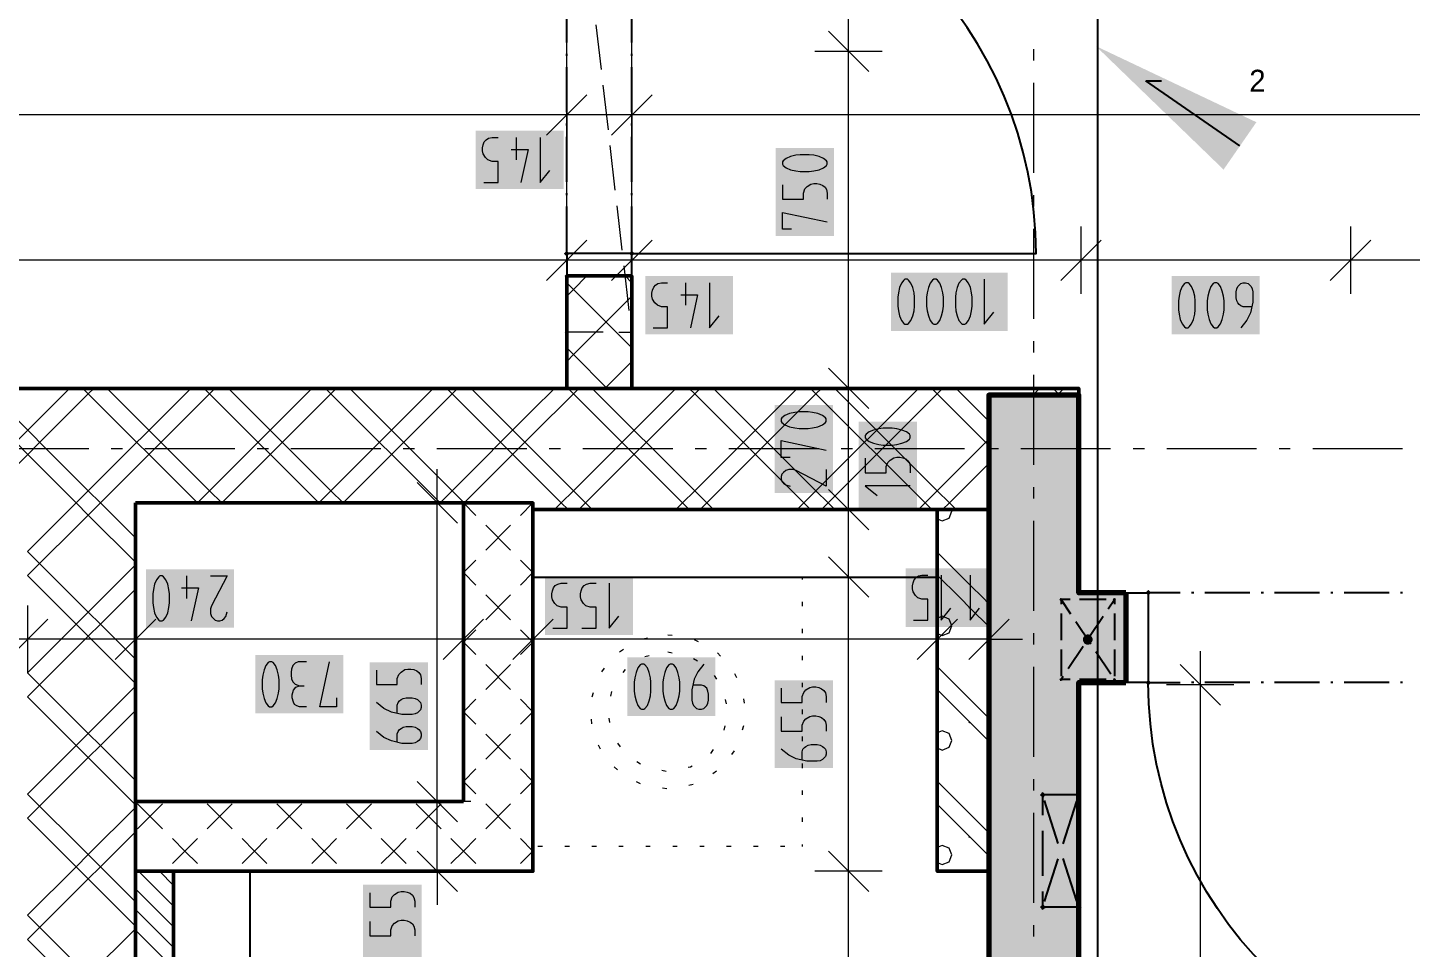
# Model space of a CAD drawing. Header units: millimetres. Extents: x 0 to 594, y 0 to 420.
# Drawn here: x 452.71 to 484.29, y 225.69 to 246.69 of the extents above; entities that cross this region are included whole.
import ezdxf
from ezdxf import colors
from ezdxf.entities.mleader import LeaderData, LeaderLine
from ezdxf.math import Vec2, Vec3

# ---------------------------------------------------------------- set-up
doc = ezdxf.new("R2010")
doc.units = ezdxf.units.MM
doc.header["$LTSCALE"] = 8
for name, color, linetype in [('PDF_Dokresleni pod rovinou rezu', 7, 'Continuous'), ('PDF_Dvere', 7, 'Continuous'), ('PDF_Instalacni prizdivka do 1m', 7, 'Continuous'), ('PDF_Instalacni prizdivky', 7, 'Continuous'), ('PDF_Koty delkove', 7, 'Continuous'), ('PDF_Osy hlavni', 7, 'Continuous'), ('PDF_Popis Prostupy', 7, 'Continuous'), ('PDF_Preklady', 7, 'Continuous'), ('PDF_Pricky CP', 7, 'Continuous'), ('PDF_Pricky sadrokarton', 7, 'Continuous'), ('PDF_Pricky zdene', 7, 'Continuous'), ('PDF_Prostupy', 7, 'Continuous'), ('PDF_Sanita', 7, 'Continuous'), ('PDF_Steny akusticke', 7, 'Continuous'), ('PDF_Steny obvodove nosne', 7, 'Continuous'), ('RED_2.5mm^2', 1, 'Continuous')]:
    doc.layers.add(name, color=color, linetype=linetype)

msp = doc.modelspace()

# ---------------------------------------------------------------- hatches: boundary and pattern name
at = {"layer": 'PDF_Steny obvodove nosne', "true_color": 0xc0c0c0, "transparency": 33554559}
h = msp.add_hatch(color=9, dxfattribs=at)
h.paths.add_polyline_path([(474.649, 238.31), (474.649, 217.964), (476.699, 217.964), (476.699, 231.75), (476.698, 231.75), (476.698, 233.8), (476.699, 233.8), (476.699, 238.31)], flags=0)
h.paths.add_polyline_path([(474.649, 209.764), (474.649, 193.98), (476.699, 193.98), (476.699, 209.764)], flags=0)

# ---------------------------------------------------------------- linework, layer by layer
at = {"layer": 'PDF_Dokresleni pod rovinou rezu', "lineweight": 25}
for points in [[(475.879, 228.724), (475.879, 229.188)], [(476.699, 229.188), (475.89, 229.188)], [(476.233, 228.082), (475.92, 229.058)], [(476.342, 228.072), (476.654, 229.048)], [(475.879, 227.341), (475.879, 228.366)], [(475.92, 226.754), (476.232, 227.73)], [(476.655, 226.764), (476.342, 227.74)], [(475.879, 226.626), (475.879, 226.982)], [(476.699, 226.626), (475.89, 226.626)]]:
    msp.add_lwpolyline(points, dxfattribs=at)
at = {"layer": 'PDF_Dokresleni pod rovinou rezu', "lineweight": 25, "transparency": 33554559}
for points in [[(475.879, 229.124), (475.815, 229.188), (475.943, 229.188), (475.879, 229.252)], [(475.943, 229.188), (475.879, 229.124), (475.879, 229.252), (475.815, 229.188)], [(475.899, 229.127), (475.818, 229.168), (475.94, 229.208), (475.859, 229.249)], [(476.763, 229.188), (476.699, 229.124), (476.699, 229.252), (476.635, 229.188)], [(476.679, 229.127), (476.638, 229.208), (476.76, 229.168), (476.719, 229.249)], [(475.943, 226.626), (475.879, 226.561), (475.879, 226.69), (475.815, 226.626)], [(475.879, 226.561), (475.815, 226.626), (475.943, 226.626), (475.879, 226.69)], [(475.859, 226.564), (475.818, 226.645), (475.94, 226.606), (475.899, 226.687)], [(476.763, 226.626), (476.699, 226.561), (476.699, 226.69), (476.635, 226.626)], [(476.719, 226.564), (476.638, 226.606), (476.76, 226.645), (476.679, 226.687)]]:
    msp.add_solid(points, dxfattribs=at)
at = {"layer": 'PDF_Dvere', "lineweight": 25}
for points in [[(466.5, 241.539), (475.725, 241.539, 0.414213), (466.5, 250.764)], [(487.512, 231.75), (487.512, 222.526, -0.414213), (478.287, 231.75), (479.016, 231.75)]]:
    msp.add_lwpolyline(points, format="xyb", dxfattribs=at)
for points in [[(465.014, 246.354), (465.014, 247.379)], [(466.5, 246.354), (466.5, 247.379)], [(465.014, 246.047), (465.014, 246.098)], [(466.5, 246.047), (466.5, 246.098)], [(465.014, 244.765), (465.014, 245.79)], [(466.5, 244.765), (466.5, 245.79)], [(465.014, 244.458), (465.014, 244.509)], [(466.5, 244.458), (466.5, 244.509)], [(465.014, 243.177), (465.014, 244.202)], [(466.5, 243.177), (466.5, 244.202)], [(465.014, 242.869), (465.014, 242.92)], [(466.5, 242.869), (466.5, 242.92)], [(465.014, 241.588), (465.014, 242.613)], [(466.5, 241.588), (466.5, 242.613)], [(479.016, 233.8), (478.287, 233.8)], [(479.324, 233.8), (479.272, 233.8)], [(480.605, 233.8), (479.58, 233.8)], [(480.912, 233.8), (480.861, 233.8)], [(482.194, 233.8), (481.169, 233.8)], [(482.501, 233.8), (482.45, 233.8)], [(483.782, 233.8), (482.757, 233.8)], [(484.09, 233.8), (484.039, 233.8)], [(479.324, 231.75), (479.272, 231.75)], [(480.605, 231.75), (479.58, 231.75)], [(480.912, 231.75), (480.861, 231.75)], [(482.194, 231.75), (481.169, 231.75)], [(482.501, 231.75), (482.45, 231.75)], [(483.782, 231.75), (482.757, 231.75)], [(484.09, 231.75), (484.039, 231.75)]]:
    msp.add_lwpolyline(points, dxfattribs=at)
for points in [[(465.014, 241.539), (465.014, 241.027), (466.5, 241.027), (466.5, 241.539)], [(477.774, 233.8), (478.287, 233.8), (478.287, 231.75), (477.774, 231.75)]]:
    msp.add_lwpolyline(points, close=True, dxfattribs=at)
at = {"layer": 'PDF_Dvere', "lineweight": 25, "transparency": 33554559}
for points in [[(465.014, 241.475), (464.95, 241.539), (465.078, 241.539), (465.014, 241.603)], [(466.5, 241.475), (466.436, 241.539), (466.564, 241.539), (466.5, 241.603)], [(478.351, 233.8), (478.287, 233.736), (478.287, 233.865), (478.223, 233.8)], [(478.351, 231.75), (478.287, 231.686), (478.287, 231.815), (478.223, 231.75)]]:
    msp.add_solid(points, dxfattribs=at)
at = {"layer": 'PDF_Instalacni prizdivka do 1m', "lineweight": 25}
for points in [[(473.47, 235.697), (464.245, 235.697), (464.245, 234.159), (473.47, 234.159)], [(456.045, 227.445), (456.045, 208.739), (457.788, 208.739), (457.788, 227.445)]]:
    msp.add_lwpolyline(points, close=True, dxfattribs=at)
at = {"layer": 'PDF_Instalacni prizdivky', "lineweight": 9}
for points in [[(473.47, 235.486), (473.586, 235.439), (473.741, 235.503), (473.805, 235.658), (473.789, 235.697)], [(474.649, 235.64), (474.593, 235.697)], [(474.649, 233.549), (474.5, 233.698), (474.239, 233.959), (473.47, 234.728)], [(474.649, 233.027), (474.239, 233.437), (473.978, 233.698), (473.47, 234.205)], [(473.47, 232.873), (473.586, 232.825), (473.741, 232.889), (473.805, 233.045), (473.741, 233.2), (473.586, 233.264), (473.47, 233.216)], [(474.649, 230.936), (474.5, 231.084), (474.239, 231.346), (473.47, 232.114)], [(474.239, 230.823), (473.978, 231.084), (473.47, 231.592)], [(474.649, 230.413), (474.239, 230.823)], [(473.47, 230.259), (473.586, 230.211), (473.741, 230.276), (473.805, 230.431), (473.741, 230.586), (473.586, 230.65), (473.47, 230.603)], [(474.649, 228.322), (474.5, 228.47), (474.239, 228.732), (473.47, 229.501)], [(474.649, 227.799), (474.239, 228.209), (473.978, 228.47), (473.47, 228.978)], [(473.47, 227.645), (473.586, 227.598), (473.741, 227.662), (473.805, 227.817), (473.741, 227.972), (473.586, 228.037), (473.47, 227.989)]]:
    msp.add_lwpolyline(points, dxfattribs=at)
at = {"layer": 'PDF_Instalacni prizdivky', "lineweight": 50}
msp.add_lwpolyline([(474.649, 227.445), (474.649, 235.697), (473.47, 235.697), (473.47, 227.445), (474.598, 227.445)], close=True, dxfattribs=at)
at = {"layer": 'PDF_Instalacni prizdivky', "lineweight": 9, "transparency": 33554559}
for points in [[(474.2, 233.432), (474.177, 233.455), (474.223, 233.455), (474.2, 233.478)], [(474.2, 230.818), (474.177, 230.841), (474.223, 230.841), (474.2, 230.864)], [(474.2, 228.204), (474.177, 228.227), (474.223, 228.227), (474.2, 228.25)]]:
    msp.add_solid(points, dxfattribs=at)
at = {"layer": 'PDF_Koty delkove', "lineweight": 18}
for points in [[(471.448, 246.152), (471.448, 253.839)], [(471.91, 245.69), (470.987, 246.613)], [(472.217, 246.152), (471.448, 246.152), (470.68, 246.152)], [(471.448, 148.214), (471.448, 152.109), (471.448, 152.736), (471.448, 166.844), (471.448, 185.52), (471.448, 191.78), (471.448, 193.928), (471.448, 200.078), (471.448, 201.564), (471.448, 202.447), (471.448, 208.739), (471.448, 211.483), (471.448, 216.306), (471.448, 221.741), (471.448, 226.227), (471.448, 227.445), (471.448, 234.159), (471.448, 235.697), (471.448, 238.464), (471.448, 246.152)], [(465.014, 245.47), (465.014, 244.701), (465.014, 243.932)], [(466.5, 245.47), (466.5, 244.701), (466.5, 243.932)], [(465.475, 245.162), (464.553, 244.24)], [(466.962, 245.162), (466.039, 244.24)], [(506.065, 244.701), (486.36, 244.701), (466.5, 244.701), (465.014, 244.701), (153.11, 244.701)], [(463.121, 243.163), (463.45, 243.163), (463.45, 243.641), (463.313, 243.641), (463.218, 243.676), (463.163, 243.727), (463.108, 243.812), (463.094, 243.88), (463.094, 243.949), (463.108, 244.017), (463.135, 244.085), (463.177, 244.136), (463.231, 244.171), (463.313, 244.188), (463.45, 244.188)], [(463.861, 244.188), (463.861, 243.676)], [(464.408, 244.188), (464.408, 243.163), (464.627, 243.436)], [(463.751, 243.915), (464.135, 243.915), (463.97, 243.163)], [(469.937, 243.109), (469.937, 242.781), (470.415, 242.781), (470.415, 242.918), (470.45, 243.013), (470.501, 243.068), (470.586, 243.122), (470.654, 243.136), (470.723, 243.136), (470.791, 243.122), (470.859, 243.095), (470.91, 243.054), (470.945, 243), (470.962, 242.918), (470.962, 242.781)], [(469.937, 242.096), (469.937, 242.479), (470.962, 242.261)], [(465.014, 242.154), (465.014, 241.385), (465.014, 240.617)], [(466.5, 242.154), (466.5, 241.385), (466.5, 240.617)], [(470.141, 242.096), (469.937, 242.096)], [(476.75, 242.154), (476.75, 241.385), (476.75, 240.617)], [(482.899, 242.154), (482.899, 241.385), (482.899, 240.617)], [(465.475, 241.847), (464.553, 240.924)], [(466.962, 241.847), (466.039, 240.924)], [(477.212, 241.847), (476.289, 240.924)], [(483.361, 241.847), (482.438, 240.924)], [(540.607, 241.385), (529.025, 241.385), (506.065, 241.385), (497.455, 241.385), (487.816, 241.385), (487.799, 241.385), (482.899, 241.385), (476.75, 241.385), (466.5, 241.385), (465.014, 241.385), (430.523, 241.385), (424.476, 241.385), (412.176, 241.385), (400.747, 241.385)], [(472.57, 240.542), (472.57, 240.337), (472.584, 240.235), (472.611, 240.115), (472.652, 240.013), (472.706, 239.944), (472.734, 239.928), (472.788, 239.928), (472.816, 239.944), (472.871, 240.013), (472.912, 240.115), (472.94, 240.235), (472.954, 240.337), (472.954, 240.542), (472.94, 240.644), (472.912, 240.764), (472.871, 240.866), (472.816, 240.935), (472.788, 240.953), (472.734, 240.953)], [(472.734, 240.953), (472.706, 240.935), (472.652, 240.866), (472.611, 240.764), (472.584, 240.644), (472.57, 240.542)], [(474.13, 240.935), (474.103, 240.953), (474.048, 240.953), (474.02, 240.935), (473.966, 240.866), (473.925, 240.764), (473.898, 240.644), (473.884, 240.542)], [(473.884, 240.542), (473.884, 240.337), (473.898, 240.235), (473.925, 240.115), (473.966, 240.013), (474.02, 239.944), (474.048, 239.928), (474.103, 239.928), (474.13, 239.944), (474.185, 240.013), (474.226, 240.115), (474.254, 240.235), (474.268, 240.337), (474.268, 240.542), (474.254, 240.644), (474.226, 240.764), (474.185, 240.866), (474.13, 240.935)], [(474.541, 240.953), (474.541, 239.928), (474.76, 240.2)], [(466.988, 239.848), (467.317, 239.848), (467.317, 240.326), (467.18, 240.326), (467.085, 240.36), (467.029, 240.412), (466.975, 240.497), (466.961, 240.564), (466.961, 240.633), (466.975, 240.702), (467.002, 240.769), (467.043, 240.821), (467.098, 240.856), (467.18, 240.873), (467.317, 240.873)], [(467.618, 240.599), (468.002, 240.599), (467.837, 239.848)], [(467.728, 240.873), (467.728, 240.36)], [(468.275, 240.873), (468.275, 239.848), (468.494, 240.121)], [(479.879, 240.856), (479.851, 240.873), (479.797, 240.873), (479.769, 240.856), (479.715, 240.787), (479.674, 240.684), (479.647, 240.564), (479.633, 240.462)], [(479.633, 240.462), (479.633, 240.257), (479.647, 240.155), (479.674, 240.036), (479.715, 239.933), (479.769, 239.864), (479.797, 239.848), (479.851, 239.848), (479.879, 239.864), (479.934, 239.933), (479.975, 240.036), (480.003, 240.155), (480.016, 240.257), (480.016, 240.462), (480.003, 240.564), (479.975, 240.684), (479.934, 240.787), (479.879, 240.856)], [(480.646, 240.326), (480.454, 240.326), (480.399, 240.343), (480.358, 240.377), (480.331, 240.412), (480.304, 240.462), (480.29, 240.531), (480.29, 240.667), (480.304, 240.736), (480.331, 240.787), (480.358, 240.821), (480.399, 240.856), (480.454, 240.873), (480.508, 240.873), (480.563, 240.856), (480.605, 240.821), (480.632, 240.787), (480.66, 240.736), (480.674, 240.667), (480.674, 240.428), (480.618, 240.189), (480.536, 240.018), (480.399, 239.848)], [(471.91, 238.003), (470.987, 238.925)], [(472.217, 238.464), (471.448, 238.464), (470.68, 238.464)], [(472.443, 237.552), (472.238, 237.552), (472.137, 237.538), (472.017, 237.511), (471.914, 237.47), (471.846, 237.416), (471.829, 237.388), (471.829, 237.334), (471.846, 237.306), (471.914, 237.251), (472.017, 237.21), (472.137, 237.182), (472.238, 237.168), (472.443, 237.168), (472.546, 237.182), (472.666, 237.21)], [(472.666, 237.21), (472.768, 237.251), (472.837, 237.306), (472.854, 237.334), (472.854, 237.388), (472.837, 237.416), (472.768, 237.47), (472.666, 237.511), (472.546, 237.538), (472.443, 237.552)], [(470.115, 236.889), (469.911, 236.889), (469.911, 237.272), (470.936, 237.054)], [(471.829, 236.868), (471.829, 236.539), (472.307, 236.539), (472.307, 236.677), (472.342, 236.772), (472.393, 236.827), (472.478, 236.881), (472.546, 236.895), (472.614, 236.895), (472.683, 236.881), (472.751, 236.854), (472.802, 236.813), (472.837, 236.759), (472.854, 236.677), (472.854, 236.539)], [(462.06, 235.85), (462.06, 236.619)], [(470.936, 236.615), (470.936, 236.232), (470.252, 236.588), (470.184, 236.615), (470.081, 236.615), (470.013, 236.588), (469.962, 236.547), (469.927, 236.506), (469.911, 236.451), (469.911, 236.397), (469.927, 236.342), (469.962, 236.301), (470.013, 236.26), (470.115, 236.232)], [(462.522, 235.389), (461.599, 236.312)], [(472.854, 236.238), (471.829, 236.238), (472.102, 236.019)], [(471.91, 235.235), (470.987, 236.158)], [(462.829, 235.85), (462.06, 235.85), (461.292, 235.85)], [(462.06, 229.034), (462.06, 235.85)], [(472.217, 235.697), (471.448, 235.697), (470.68, 235.697)], [(471.91, 233.698), (470.987, 234.62)], [(456.335, 234.183), (456.335, 233.67)], [(456.883, 234.183), (457.267, 234.183), (456.91, 233.499), (456.883, 233.43), (456.883, 233.328), (456.91, 233.26), (456.951, 233.209), (456.992, 233.174), (457.047, 233.158), (457.101, 233.158), (457.156, 233.174)], [(464.7, 232.992), (465.029, 232.992), (465.029, 233.469), (464.892, 233.469), (464.796, 233.504), (464.741, 233.556), (464.687, 233.641), (464.673, 233.708), (464.673, 233.777), (464.687, 233.846), (464.714, 233.913), (464.755, 233.965), (464.81, 233.999), (464.892, 234.017), (465.029, 234.017)], [(465.357, 232.992), (465.686, 232.992), (465.686, 233.469), (465.549, 233.469), (465.453, 233.504), (465.398, 233.556), (465.344, 233.641), (465.33, 233.708), (465.33, 233.777), (465.344, 233.846), (465.371, 233.913), (465.412, 233.965), (465.467, 233.999), (465.549, 234.017), (465.686, 234.017)], [(465.987, 234.017), (465.987, 232.992), (466.206, 233.264)], [(472.217, 234.159), (471.448, 234.159), (470.68, 234.159)], [(472.931, 233.175), (473.259, 233.175), (473.259, 233.653), (473.122, 233.653), (473.027, 233.688), (472.972, 233.739), (472.918, 233.824), (472.904, 233.892), (472.904, 233.96), (472.918, 234.029), (472.945, 234.097), (472.986, 234.148), (473.04, 234.183), (473.122, 234.2), (473.259, 234.2)], [(473.561, 234.2), (473.561, 233.175), (473.779, 233.448)], [(474.218, 234.2), (474.218, 233.175), (474.436, 233.448)], [(456.226, 233.909), (456.609, 233.909), (456.444, 233.158)], [(452.714, 233.507), (452.714, 232.739), (452.714, 231.97)], [(455.174, 233.507), (455.174, 232.739), (455.174, 231.97)], [(457.156, 233.174), (457.198, 233.209), (457.239, 233.26), (457.267, 233.362)], [(462.657, 233.507), (462.657, 232.739), (462.657, 231.97)], [(464.245, 233.507), (464.245, 232.739), (464.245, 231.97)], [(473.47, 233.507), (473.47, 232.739), (473.47, 231.97)], [(474.649, 233.507), (474.649, 232.739), (474.649, 231.97)], [(453.175, 233.2), (452.253, 232.278)], [(455.635, 233.2), (454.713, 232.278)], [(463.118, 233.2), (462.195, 232.278)], [(464.707, 233.2), (463.784, 232.278)], [(473.932, 233.2), (473.009, 232.278)], [(475.11, 233.2), (474.188, 232.278)], [(474.649, 232.739), (473.47, 232.739), (470.383, 232.739), (464.245, 232.739), (463.744, 232.739), (462.657, 232.739), (455.174, 232.739), (452.714, 232.739), (452.279, 232.739), (444.053, 232.739), (442.464, 232.739)], [(474.649, 232.739), (475.418, 232.739)], [(479.474, 231.699), (479.474, 232.468)], [(459.079, 232.226), (458.888, 232.226), (458.82, 232.191), (458.765, 232.14), (458.737, 232.055), (458.724, 231.986), (458.724, 231.918), (458.737, 231.833), (458.765, 231.765), (458.82, 231.714), (458.915, 231.679)], [(459.764, 231.405), (459.764, 231.201), (459.381, 231.201), (459.599, 232.226)], [(466.924, 231.452), (466.938, 231.554), (466.938, 231.759), (466.924, 231.861), (466.896, 231.981), (466.855, 232.084), (466.801, 232.152), (466.773, 232.17), (466.719, 232.17), (466.691, 232.152), (466.637, 232.084), (466.596, 231.981), (466.569, 231.861), (466.555, 231.759)], [(468.142, 232.17), (468.005, 231.999), (467.923, 231.828), (467.869, 231.589), (467.869, 231.349), (467.883, 231.281), (467.91, 231.23)], [(479.935, 231.238), (479.012, 232.16)], [(460.671, 232.033), (460.671, 231.705), (461.149, 231.705), (461.149, 231.842), (461.184, 231.937), (461.235, 231.992), (461.32, 232.046), (461.388, 232.06), (461.457, 232.06), (461.525, 232.046), (461.593, 232.019), (461.644, 231.978), (461.679, 231.924), (461.696, 231.842), (461.696, 231.705)], [(466.555, 231.759), (466.555, 231.554), (466.569, 231.452), (466.596, 231.333), (466.637, 231.23), (466.691, 231.161), (466.719, 231.145), (466.773, 231.145), (466.801, 231.161), (466.855, 231.23), (466.896, 231.333), (466.924, 231.452)], [(458.778, 231.304), (458.751, 231.405), (458.751, 231.474), (458.778, 231.576), (458.833, 231.645), (458.915, 231.679), (459.024, 231.679)], [(467.91, 231.23), (467.937, 231.196), (467.978, 231.161), (468.033, 231.145), (468.087, 231.145), (468.142, 231.161), (468.183, 231.196), (468.21, 231.23), (468.238, 231.281), (468.252, 231.349), (468.252, 231.486), (468.238, 231.554), (468.21, 231.623), (468.142, 231.674), (468.087, 231.691), (467.896, 231.691)], [(469.911, 231.624), (469.911, 231.296), (470.389, 231.296), (470.389, 231.433), (470.423, 231.528), (470.475, 231.583), (470.56, 231.637), (470.627, 231.651), (470.696, 231.651), (470.765, 231.637), (470.832, 231.61), (470.884, 231.569), (470.918, 231.515), (470.936, 231.433), (470.936, 231.296)], [(480.242, 231.699), (479.474, 231.699), (478.705, 231.699)], [(479.474, 209.252), (479.474, 213.864), (479.474, 231.699)], [(459.079, 231.201), (458.915, 231.201), (458.86, 231.218), (458.806, 231.253), (458.778, 231.304)], [(461.149, 231.048), (461.149, 231.239), (461.167, 231.294), (461.2, 231.335), (461.235, 231.362), (461.285, 231.389), (461.354, 231.403), (461.49, 231.403), (461.559, 231.389), (461.61, 231.362), (461.644, 231.335), (461.679, 231.294), (461.696, 231.239), (461.696, 231.185), (461.679, 231.13), (461.644, 231.089), (461.61, 231.062), (461.559, 231.034), (461.49, 231.02), (461.252, 231.02), (461.013, 231.075), (460.842, 231.157), (460.671, 231.294)], [(469.911, 230.967), (469.911, 230.639), (470.389, 230.639), (470.389, 230.776), (470.423, 230.871), (470.475, 230.926), (470.56, 230.98), (470.627, 230.994), (470.696, 230.994), (470.765, 230.98)], [(470.765, 230.98), (470.832, 230.953), (470.884, 230.912), (470.918, 230.858), (470.936, 230.776), (470.936, 230.639)], [(461.61, 230.705), (461.644, 230.678), (461.679, 230.637), (461.696, 230.582), (461.696, 230.528), (461.679, 230.473), (461.644, 230.432), (461.61, 230.405), (461.559, 230.377), (461.49, 230.363), (461.252, 230.363), (461.013, 230.418), (460.842, 230.5), (460.671, 230.637)], [(461.149, 230.391), (461.149, 230.582), (461.167, 230.637), (461.2, 230.678), (461.235, 230.705), (461.285, 230.732), (461.354, 230.746), (461.49, 230.746), (461.559, 230.732), (461.61, 230.705)], [(470.389, 229.982), (470.389, 230.173), (470.406, 230.228), (470.44, 230.269), (470.475, 230.296), (470.525, 230.323), (470.594, 230.337), (470.73, 230.337), (470.799, 230.323), (470.85, 230.296), (470.884, 230.269), (470.918, 230.228), (470.936, 230.173), (470.936, 230.119), (470.918, 230.064), (470.884, 230.023), (470.85, 229.995), (470.799, 229.968), (470.73, 229.954), (470.491, 229.954), (470.252, 230.009), (470.081, 230.091), (469.911, 230.228)], [(462.522, 228.573), (461.599, 229.495)], [(462.829, 229.034), (462.06, 229.034), (461.292, 229.034)], [(462.06, 227.445), (462.06, 229.034)], [(462.522, 226.984), (461.599, 227.907)], [(471.91, 226.984), (470.987, 227.907)], [(462.829, 227.445), (462.06, 227.445), (461.292, 227.445)], [(462.06, 227.445), (462.06, 226.677)], [(472.217, 227.445), (471.448, 227.445), (470.68, 227.445)], [(460.523, 226.957), (460.523, 226.629), (461.001, 226.629), (461.001, 226.766), (461.035, 226.861), (461.087, 226.916), (461.172, 226.97), (461.239, 226.984), (461.308, 226.984), (461.377, 226.97), (461.444, 226.943), (461.496, 226.902), (461.53, 226.848), (461.548, 226.766), (461.548, 226.629)], [(460.523, 226.3), (460.523, 225.972), (461.001, 225.972), (461.001, 226.109), (461.035, 226.204), (461.087, 226.259), (461.172, 226.313), (461.239, 226.327), (461.308, 226.327), (461.377, 226.313), (461.444, 226.286), (461.496, 226.245), (461.53, 226.191), (461.548, 226.109), (461.548, 225.972)]]:
    msp.add_lwpolyline(points, dxfattribs=at)
for points in [[(470.551, 243.793), (470.346, 243.793), (470.245, 243.78), (470.125, 243.752), (470.022, 243.711), (469.954, 243.657), (469.937, 243.629), (469.937, 243.575), (469.954, 243.547), (470.022, 243.493), (470.125, 243.452), (470.245, 243.424), (470.346, 243.41), (470.551, 243.41), (470.654, 243.424), (470.774, 243.452), (470.876, 243.493), (470.945, 243.547), (470.962, 243.575), (470.962, 243.629), (470.945, 243.657), (470.876, 243.711), (470.774, 243.752), (470.654, 243.78)], [(473.227, 240.542), (473.227, 240.337), (473.241, 240.235), (473.268, 240.115), (473.309, 240.013), (473.363, 239.944), (473.391, 239.928), (473.445, 239.928), (473.473, 239.944), (473.528, 240.013), (473.569, 240.115), (473.597, 240.235), (473.611, 240.337), (473.611, 240.542), (473.597, 240.644), (473.569, 240.764), (473.528, 240.866), (473.473, 240.935), (473.445, 240.953), (473.391, 240.953), (473.363, 240.935), (473.309, 240.866), (473.268, 240.764), (473.241, 240.644)], [(478.976, 240.462), (478.976, 240.257), (478.99, 240.155), (479.017, 240.036), (479.058, 239.933), (479.112, 239.864), (479.14, 239.848), (479.194, 239.848), (479.222, 239.864), (479.276, 239.933), (479.318, 240.036), (479.345, 240.155), (479.359, 240.257), (479.359, 240.462), (479.345, 240.564), (479.318, 240.684), (479.276, 240.787), (479.222, 240.856), (479.194, 240.873), (479.14, 240.873), (479.112, 240.856), (479.058, 240.787), (479.017, 240.684), (478.99, 240.564)], [(470.525, 237.929), (470.32, 237.929), (470.218, 237.915), (470.098, 237.888), (469.996, 237.847), (469.927, 237.793), (469.911, 237.765), (469.911, 237.711), (469.927, 237.683), (469.996, 237.629), (470.098, 237.588), (470.218, 237.56), (470.32, 237.546), (470.525, 237.546), (470.627, 237.56), (470.747, 237.588), (470.85, 237.629), (470.918, 237.683), (470.936, 237.711), (470.936, 237.765), (470.918, 237.793), (470.85, 237.847), (470.747, 237.888), (470.627, 237.915)], [(455.569, 233.772), (455.569, 233.567), (455.583, 233.465), (455.61, 233.345), (455.651, 233.243), (455.705, 233.174), (455.733, 233.158), (455.787, 233.158), (455.815, 233.174), (455.869, 233.243), (455.911, 233.345), (455.938, 233.465), (455.952, 233.567), (455.952, 233.772), (455.938, 233.874), (455.911, 233.994), (455.869, 234.097), (455.815, 234.165), (455.787, 234.183), (455.733, 234.183), (455.705, 234.165), (455.651, 234.097), (455.61, 233.994), (455.583, 233.874)], [(458.066, 231.815), (458.066, 231.61), (458.08, 231.509), (458.108, 231.389), (458.149, 231.286), (458.203, 231.218), (458.231, 231.201), (458.285, 231.201), (458.313, 231.218), (458.367, 231.286), (458.408, 231.389), (458.436, 231.509), (458.45, 231.61), (458.45, 231.815), (458.436, 231.918), (458.408, 232.038), (458.367, 232.14), (458.313, 232.209), (458.285, 232.226), (458.231, 232.226), (458.203, 232.209), (458.149, 232.14), (458.108, 232.038), (458.08, 231.918)], [(467.212, 231.759), (467.212, 231.554), (467.226, 231.452), (467.253, 231.333), (467.294, 231.23), (467.348, 231.161), (467.376, 231.145), (467.43, 231.145), (467.458, 231.161), (467.512, 231.23), (467.553, 231.333), (467.581, 231.452), (467.595, 231.554), (467.595, 231.759), (467.581, 231.861), (467.553, 231.981), (467.512, 232.084), (467.458, 232.152), (467.43, 232.17), (467.376, 232.17), (467.348, 232.152), (467.294, 232.084), (467.253, 231.981), (467.226, 231.861)]]:
    msp.add_lwpolyline(points, close=True, dxfattribs=at)
at = {"layer": 'PDF_Koty delkove', "color": 7, "lineweight": 18, "true_color": 0xffffff, "transparency": 33554559}
for points in [[(464.946, 244.342), (462.941, 244.342), (464.946, 243.01), (462.941, 243.01)], [(471.116, 241.942), (471.116, 243.947), (469.784, 241.942), (469.784, 243.947)], [(468.813, 241.027), (466.808, 241.027), (468.813, 239.694), (466.808, 239.694)], [(475.078, 241.106), (472.416, 241.106), (475.078, 239.774), (472.416, 239.774)], [(480.827, 241.027), (478.822, 241.027), (480.827, 239.694), (478.822, 239.694)], [(471.09, 236.078), (471.09, 238.083), (469.757, 236.078), (469.757, 238.083)], [(473.008, 235.701), (473.008, 237.706), (471.676, 235.701), (471.676, 237.706)], [(457.42, 234.336), (455.415, 234.336), (457.42, 233.004), (455.415, 233.004)], [(474.755, 234.354), (472.75, 234.354), (474.755, 233.021), (472.75, 233.021)], [(466.525, 234.171), (464.52, 234.171), (466.525, 232.838), (464.52, 232.838)], [(459.918, 232.38), (457.913, 232.38), (459.918, 231.048), (457.913, 231.048)], [(461.85, 230.209), (461.85, 232.214), (460.518, 230.209), (460.518, 232.214)], [(468.406, 232.324), (466.401, 232.324), (468.406, 230.991), (466.401, 230.991)], [(471.09, 229.8), (471.09, 231.805), (469.757, 229.8), (469.757, 231.805)], [(461.702, 225.133), (461.702, 227.138), (460.369, 225.133), (460.369, 227.138)]]:
    msp.add_solid(points, dxfattribs=at)
at = {"layer": 'PDF_Osy hlavni', "lineweight": 18}
for points in [[(475.674, 245.944), (475.674, 246.2)], [(475.674, 243.382), (475.674, 245.432)], [(475.674, 242.613), (475.674, 242.869)], [(475.674, 240.05), (475.674, 242.1)], [(475.674, 239.282), (475.674, 239.538)], [(475.674, 236.719), (475.674, 238.769)], [(454.109, 237.08), (452.059, 237.08)], [(454.878, 237.08), (454.621, 237.08)], [(457.44, 237.08), (455.39, 237.08)], [(458.209, 237.08), (457.953, 237.08)], [(460.771, 237.08), (458.721, 237.08)], [(461.54, 237.08), (461.284, 237.08)], [(464.103, 237.08), (462.053, 237.08)], [(464.871, 237.08), (464.615, 237.08)], [(467.434, 237.08), (465.384, 237.08)], [(468.203, 237.08), (467.946, 237.08)], [(470.765, 237.08), (468.715, 237.08)], [(471.534, 237.08), (471.277, 237.08)], [(474.096, 237.08), (472.046, 237.08)], [(474.865, 237.08), (474.609, 237.08)], [(477.427, 237.08), (475.377, 237.08)], [(478.196, 237.08), (477.94, 237.08)], [(480.759, 237.08), (478.709, 237.08)], [(481.527, 237.08), (481.271, 237.08)], [(484.09, 237.08), (482.04, 237.08)], [(475.674, 235.951), (475.674, 236.207)], [(475.674, 233.388), (475.674, 235.438)], [(475.674, 232.619), (475.674, 232.876)], [(475.674, 230.057), (475.674, 232.107)], [(475.674, 229.288), (475.674, 229.544)], [(475.674, 226.726), (475.674, 228.776)], [(475.674, 225.957), (475.674, 226.213)]]:
    msp.add_lwpolyline(points, dxfattribs=at)
at = {"layer": 'PDF_Popis Prostupy', "lineweight": 25}
msp.add_lwpolyline([(476.957, 232.657), (476.968, 232.666), (476.978, 232.677), (476.986, 232.69), (476.992, 232.704), (476.995, 232.718), (476.996, 232.733), (476.995, 232.748), (476.991, 232.762), (476.985, 232.776), (476.976, 232.789), (476.966, 232.799), (476.954, 232.809), (476.941, 232.816), (476.927, 232.821), (476.913, 232.823), (476.898, 232.823), (476.883, 232.821), (476.869, 232.816), (476.856, 232.809), (476.844, 232.8), (476.833, 232.789), (476.825, 232.777), (476.819, 232.763), (476.815, 232.749), (476.813, 232.734), (476.814, 232.719), (476.817, 232.705), (476.823, 232.691), (476.831, 232.678), (476.84, 232.667), (476.852, 232.657), (476.865, 232.65), (476.879, 232.644), (476.893, 232.641), (476.908, 232.641), (476.923, 232.642), (476.937, 232.647), (476.951, 232.653)], close=True, dxfattribs=at)
for points in [[(476.853, 232.807), (476.853, 232.807)], [(476.98, 232.784), (476.98, 232.784)], [(476.829, 232.68), (476.829, 232.68)], [(476.957, 232.657), (476.957, 232.657)]]:
    msp.add_lwpolyline(points, dxfattribs=at)
at = {"layer": 'PDF_Popis Prostupy', "lineweight": 25, "transparency": 33554559}
for points in [[(476.897, 232.823), (476.822, 232.771), (476.814, 232.725)], [(476.897, 232.823), (476.814, 232.725), (476.943, 232.814)], [(476.943, 232.814), (476.814, 232.725), (476.829, 232.68)], [(476.822, 232.771), (476.897, 232.823), (476.853, 232.807)], [(476.943, 232.814), (476.829, 232.68), (476.98, 232.784)], [(476.98, 232.784), (476.829, 232.68), (476.866, 232.65)], [(476.98, 232.784), (476.866, 232.65), (476.995, 232.739)], [(476.995, 232.739), (476.866, 232.65), (476.912, 232.641)], [(476.995, 232.739), (476.912, 232.641), (476.987, 232.693)], [(476.987, 232.693), (476.912, 232.641), (476.957, 232.657)]]:
    msp.add_solid(points, dxfattribs=at)
at = {"layer": 'PDF_Preklady', "lineweight": 18}
for points in [[(465.805, 245.736), (465.687, 246.754)], [(465.014, 245.329), (465.014, 246.354)], [(466.5, 245.329), (466.5, 246.354)], [(465.965, 244.362), (465.847, 245.38)], [(465.014, 243.945), (465.014, 244.97)], [(466.5, 243.945), (466.5, 244.97)], [(466.124, 242.987), (466.006, 244.005)], [(465.014, 242.562), (465.014, 243.587)], [(466.5, 242.562), (466.5, 243.587)], [(466.284, 241.613), (466.166, 242.631)], [(465.014, 241.178), (465.014, 242.203)], [(466.5, 241.178), (466.5, 242.203)], [(466.443, 240.238), (466.325, 241.256)], [(465.014, 239.794), (465.014, 240.819)], [(466.5, 239.794), (466.5, 240.819)], [(465.845, 239.745), (465.014, 239.745)], [(466.204, 239.745), (466.5, 239.745), (466.485, 239.882)]]:
    msp.add_lwpolyline(points, dxfattribs=at)
at = {"layer": 'PDF_Preklady', "lineweight": 18, "transparency": 33554559}
for points in [[(465.014, 240.98), (464.968, 241.027), (465.06, 241.027), (465.014, 241.073)], [(465.014, 240.98), (464.968, 241.027), (465.06, 241.027), (465.014, 241.073)], [(466.5, 240.98), (466.454, 241.027), (466.546, 241.027), (466.5, 241.073)], [(466.5, 240.98), (466.454, 241.027), (466.546, 241.027), (466.5, 241.073)], [(465.014, 239.699), (464.968, 239.745), (465.06, 239.745), (465.014, 239.791)], [(465.06, 239.745), (465.014, 239.699), (465.014, 239.791), (464.968, 239.745)], [(466.546, 239.745), (466.5, 239.699), (466.5, 239.791), (466.454, 239.745)], [(466.5, 239.699), (466.454, 239.745), (466.546, 239.745), (466.5, 239.791)], [(466.506, 239.699), (466.455, 239.74), (466.546, 239.751), (466.495, 239.791)]]:
    msp.add_solid(points, dxfattribs=at)
at = {"layer": 'PDF_Pricky CP', "lineweight": 9}
for points in [[(462.657, 235.85), (462.657, 235.85)], [(462.941, 235.566), (462.657, 235.85), (462.657, 235.85)], [(462.657, 235.85), (462.657, 235.85)], [(464.245, 235.85), (463.961, 235.566)], [(463.735, 234.772), (463.167, 235.34)], [(463.735, 235.34), (463.167, 234.772)], [(462.657, 234.262), (462.657, 234.262), (462.941, 234.546)], [(464.245, 234.262), (463.961, 234.546)], [(462.941, 233.977), (462.657, 234.262), (462.657, 234.262)], [(464.245, 234.262), (463.961, 233.977)], [(463.735, 233.183), (463.167, 233.752)], [(463.735, 233.752), (463.167, 233.183)], [(462.657, 232.673), (462.657, 232.673), (462.941, 232.957)], [(464.245, 232.673), (463.961, 232.957)], [(462.941, 232.389), (462.657, 232.673), (462.657, 232.673)], [(464.245, 232.673), (463.961, 232.389)], [(463.735, 231.594), (463.167, 232.163)], [(463.735, 232.163), (463.167, 231.594)], [(462.657, 231.084), (462.657, 231.084), (462.941, 231.369)], [(464.245, 231.084), (463.961, 231.369)], [(462.941, 230.8), (462.657, 231.084), (462.657, 231.084)], [(464.245, 231.084), (463.961, 230.8)], [(463.735, 230.005), (463.167, 230.574)], [(463.735, 230.574), (463.167, 230.005)], [(462.657, 229.495), (462.657, 229.495), (462.941, 229.78)], [(464.245, 229.495), (463.961, 229.78)], [(462.941, 229.211), (462.657, 229.495), (462.657, 229.495)], [(464.245, 229.495), (463.961, 229.211)], [(455.792, 228.417), (455.223, 228.985)], [(455.792, 228.985), (455.223, 228.417)], [(457.38, 228.417), (456.812, 228.985)], [(457.38, 228.985), (456.812, 228.417)], [(458.969, 228.417), (458.4, 228.985)], [(458.969, 228.985), (458.4, 228.417)], [(460.558, 228.417), (459.989, 228.985)], [(460.558, 228.985), (459.989, 228.417)], [(462.147, 228.417), (461.578, 228.985)], [(462.147, 228.985), (461.578, 228.417)], [(463.735, 228.417), (463.167, 228.985)], [(463.735, 228.985), (463.167, 228.417)], [(456.586, 227.622), (456.302, 227.907), (456.017, 228.191)], [(456.017, 227.622), (456.302, 227.907), (456.586, 228.191)], [(458.175, 227.622), (457.89, 227.907), (457.606, 228.191)], [(457.606, 227.622), (457.89, 227.907), (458.175, 228.191)], [(459.764, 227.622), (459.479, 227.907), (459.195, 228.191)], [(459.195, 227.622), (459.479, 227.907), (459.764, 228.191)], [(461.352, 227.622), (461.068, 227.907), (460.784, 228.191)], [(460.784, 227.622), (461.068, 227.907), (461.352, 228.191)], [(462.657, 227.907), (462.372, 228.191)], [(462.657, 227.907), (462.657, 227.907), (462.941, 228.191)], [(464.245, 227.907), (463.961, 228.191)], [(462.657, 227.907), (462.372, 227.622)], [(462.941, 227.622), (462.657, 227.907), (462.657, 227.907)], [(464.245, 227.907), (463.961, 227.622)]]:
    msp.add_lwpolyline(points, dxfattribs=at)
at = {"layer": 'PDF_Pricky CP', "lineweight": 50}
for points in [[(462.657, 227.445), (464.245, 227.445), (464.245, 235.697), (464.245, 235.85), (462.657, 235.85), (462.657, 229.034)], [(462.657, 229.034), (455.175, 229.034), (455.175, 227.445), (462.657, 227.445)]]:
    msp.add_lwpolyline(points, dxfattribs=at)
at = {"layer": 'PDF_Pricky sadrokarton', "lineweight": 50}
msp.add_lwpolyline([(455.174, 227.445), (455.174, 201.564), (456.045, 201.564), (456.045, 208.739), (456.045, 227.445)], close=True, dxfattribs=at)
at = {"layer": 'PDF_Pricky sadrokarton', "lineweight": 9}
for points in [[(456.045, 226.647), (455.247, 227.445)], [(456.045, 227.118), (455.719, 227.445)], [(456.045, 226.176), (455.174, 227.047)], [(456.045, 225.705), (455.174, 226.576)], [(456.045, 225.234), (455.174, 226.105)]]:
    msp.add_lwpolyline(points, dxfattribs=at)
at = {"layer": 'PDF_Pricky zdene', "lineweight": 9}
for points in [[(465.475, 241.027), (465.168, 240.719), (465.014, 240.565)], [(466.5, 240.873), (466.347, 241.027)], [(466.5, 239.387), (465.168, 240.719), (465.014, 240.873)], [(466.5, 240.565), (465.168, 239.233), (465.014, 239.079)], [(465.937, 238.464), (465.168, 239.233), (465.014, 239.387)], [(466.5, 239.079), (465.885, 238.464)]]:
    msp.add_lwpolyline(points, dxfattribs=at)
at = {"layer": 'PDF_Pricky zdene', "lineweight": 50}
msp.add_lwpolyline([(466.5, 241.027), (466.5, 239.745), (466.5, 238.464), (466.5, 238.464), (465.014, 238.464), (465.014, 238.464), (465.014, 239.745), (465.014, 241.027), (466.5, 241.027)], dxfattribs=at)
at = {"layer": 'PDF_Prostupy', "lineweight": 25}
for points in [[(476.295, 233.646), (476.295, 233.54)], [(476.501, 233.646), (476.295, 233.646)], [(476.517, 233.314), (476.295, 233.646)], [(477.324, 233.646), (476.715, 233.646)], [(477.372, 233.433), (477.514, 233.646), (477.514, 233.54)], [(476.295, 233.326), (476.295, 232.717)], [(476.973, 232.629), (476.635, 233.136)], [(477.253, 233.255), (476.915, 232.748)], [(477.514, 233.326), (477.514, 232.717)], [(476.295, 232.504), (476.295, 231.894)], [(476.797, 232.571), (476.459, 232.063)], [(477.429, 231.945), (477.091, 232.452)], [(477.514, 232.504), (477.514, 231.894)], [(476.341, 231.886), (476.295, 231.818)], [(476.501, 231.818), (476.295, 231.818)], [(477.324, 231.818), (476.715, 231.818)]]:
    msp.add_lwpolyline(points, dxfattribs=at)
at = {"layer": 'PDF_Prostupy', "lineweight": 25, "transparency": 33554559}
for points in [[(476.295, 233.684), (476.333, 233.646), (476.257, 233.646), (476.295, 233.608)], [(476.333, 233.646), (476.295, 233.608), (476.295, 233.684), (476.257, 233.646)], [(476.316, 233.614), (476.263, 233.625), (476.327, 233.667), (476.274, 233.678)], [(477.552, 233.646), (477.514, 233.608), (477.514, 233.684), (477.476, 233.646)], [(477.514, 233.684), (477.552, 233.646), (477.476, 233.646), (477.514, 233.608)], [(477.535, 233.678), (477.546, 233.625), (477.482, 233.667), (477.493, 233.614)], [(476.295, 231.856), (476.333, 231.818), (476.257, 231.818), (476.295, 231.78)], [(476.333, 231.818), (476.295, 231.78), (476.295, 231.856), (476.257, 231.818)], [(476.316, 231.849), (476.327, 231.797), (476.263, 231.839), (476.274, 231.786)], [(477.514, 231.856), (477.552, 231.818), (477.476, 231.818), (477.514, 231.78)], [(477.552, 231.818), (477.514, 231.78), (477.514, 231.856), (477.476, 231.818)], [(477.535, 231.786), (477.482, 231.797), (477.546, 231.839), (477.493, 231.849)]]:
    msp.add_solid(points, dxfattribs=at)
at = {"layer": 'PDF_Sanita', "lineweight": 13}
for points in [[(464.245, 234.159), (464.245, 234.159)], [(464.245, 234.106), (464.245, 234.159)], [(464.245, 234.159), (464.245, 234.159)], [(464.461, 234.159), (464.359, 234.159)], [(465.076, 234.159), (464.974, 234.159)], [(465.691, 234.159), (465.589, 234.159)], [(466.306, 234.159), (466.204, 234.159)], [(466.921, 234.159), (466.819, 234.159)], [(467.536, 234.159), (467.434, 234.159)], [(468.151, 234.159), (468.049, 234.159)], [(468.766, 234.159), (468.664, 234.159)], [(469.381, 234.159), (469.279, 234.159)], [(469.996, 234.159), (469.894, 234.159)], [(470.395, 234.159), (470.395, 234.159)], [(470.395, 234.106), (470.395, 234.159)], [(470.395, 234.159), (470.395, 234.159)], [(464.245, 233.491), (464.245, 233.593)], [(470.395, 233.491), (470.395, 233.593)], [(464.245, 232.876), (464.245, 232.978)], [(466.759, 232.746), (466.858, 232.773)], [(467.32, 232.841), (467.422, 232.832)], [(467.924, 232.734), (468.016, 232.691)], [(470.395, 232.876), (470.395, 232.978)], [(466.223, 232.452), (466.307, 232.511)], [(467.32, 232.451), (467.421, 232.431)], [(468.453, 232.427), (468.526, 232.354)], [(464.245, 232.261), (464.245, 232.363)], [(465.819, 231.993), (465.878, 232.076)], [(466.794, 232.345), (466.797, 232.347), (466.894, 232.366)], [(467.911, 232.301), (467.997, 232.244)], [(470.395, 232.261), (470.395, 232.363)], [(466.306, 231.98), (466.354, 232.051)], [(468.378, 231.915), (468.434, 231.829)], [(468.845, 231.956), (468.888, 231.863)], [(464.245, 231.646), (464.245, 231.748)], [(465.599, 231.422), (465.625, 231.521)], [(466.025, 231.443), (466.045, 231.544)], [(470.395, 231.646), (470.395, 231.748)], [(464.245, 231.031), (464.245, 231.133)], [(468.631, 231.367), (468.651, 231.266)], [(469.052, 231.38), (469.061, 231.278)], [(470.395, 231.031), (470.395, 231.133)], [(465.587, 230.81), (465.578, 230.913)], [(466.002, 230.84), (465.982, 230.941)], [(464.245, 230.416), (464.245, 230.518)], [(468.623, 230.763), (468.603, 230.663)], [(469.048, 230.767), (469.021, 230.668)], [(470.395, 230.416), (470.395, 230.518)], [(465.786, 230.232), (465.743, 230.325)], [(466.241, 230.286), (466.185, 230.371)], [(468.356, 230.221), (468.299, 230.136)], [(468.834, 230.194), (468.775, 230.11)], [(464.245, 229.801), (464.245, 229.903)], [(466.697, 229.889), (466.612, 229.946)], [(470.395, 229.801), (470.395, 229.903)], [(466.172, 229.757), (466.1, 229.829)], [(467.282, 229.725), (467.182, 229.745)], [(467.879, 229.845), (467.843, 229.822), (467.785, 229.81)], [(468.436, 229.728), (468.352, 229.67)], [(464.245, 229.186), (464.245, 229.288)], [(466.697, 229.443), (466.605, 229.487)], [(467.299, 229.329), (467.197, 229.338)], [(467.903, 229.428), (467.804, 229.402)], [(470.395, 229.186), (470.395, 229.288)], [(464.245, 228.571), (464.245, 228.673)], [(470.395, 228.571), (470.395, 228.673)], [(464.245, 228.009), (464.245, 228.058)], [(464.245, 228.009), (464.245, 228.009)], [(464.245, 228.009), (464.245, 228.009)], [(464.461, 228.009), (464.359, 228.009)], [(465.076, 228.009), (464.974, 228.009)], [(465.691, 228.009), (465.589, 228.009)], [(466.306, 228.009), (466.204, 228.009)], [(466.921, 228.009), (466.819, 228.009)], [(467.536, 228.009), (467.434, 228.009)], [(468.151, 228.009), (468.049, 228.009)], [(468.766, 228.009), (468.664, 228.009)], [(469.381, 228.009), (469.279, 228.009)], [(469.996, 228.009), (469.894, 228.009)], [(470.395, 228.009), (470.395, 228.058)], [(470.395, 228.009), (470.395, 228.009)], [(470.395, 228.009), (470.395, 228.009)]]:
    msp.add_lwpolyline(points, dxfattribs=at)
at = {"layer": 'PDF_Steny akusticke', "lineweight": 50}
for points in [[(464.245, 238.464), (442.464, 238.464)], [(464.245, 235.85), (464.245, 235.697), (473.47, 235.697), (474.649, 235.697), (474.649, 238.31), (476.698, 238.31), (476.698, 238.464), (466.5, 238.464), (466.5, 238.464), (465.014, 238.464), (465.014, 238.464), (464.245, 238.464)], [(455.174, 235.85), (462.657, 235.85), (464.245, 235.85)], [(455.174, 200.078), (455.174, 201.564), (455.174, 235.85)]]:
    msp.add_lwpolyline(points, dxfattribs=at)
at = {"layer": 'PDF_Steny akusticke', "lineweight": 9}
for points in [[(451.054, 235.85), (451.33, 236.127), (453.667, 238.464)], [(451.607, 235.85), (454.098, 238.341), (453.975, 238.464)], [(454.375, 235.85), (454.098, 236.127), (451.761, 238.464)], [(453.821, 235.85), (454.098, 236.127), (456.435, 238.464)], [(454.098, 238.341), (454.221, 238.464)], [(454.375, 235.85), (456.865, 238.341), (456.742, 238.464)], [(457.142, 235.85), (456.865, 236.127), (454.528, 238.464)], [(456.589, 235.85), (456.865, 236.127), (459.202, 238.464)], [(456.865, 238.341), (456.988, 238.464)], [(457.142, 235.85), (459.633, 238.341), (459.51, 238.464)], [(459.91, 235.85), (459.633, 236.127), (457.296, 238.464)], [(459.356, 235.85), (459.633, 236.127), (461.97, 238.464)], [(459.633, 238.341), (459.756, 238.464)], [(459.91, 235.85), (462.4, 238.341), (462.277, 238.464)], [(462.677, 235.85), (462.4, 236.127), (460.063, 238.464)], [(462.4, 238.341), (462.523, 238.464)], [(467.505, 238.464), (465.168, 236.127), (464.245, 237.05), (462.831, 238.464)], [(464.245, 237.972), (464.737, 238.464)], [(467.812, 235.697), (467.659, 235.85), (465.168, 238.341), (465.045, 238.464)], [(465.168, 238.341), (465.291, 238.464)], [(468.366, 235.697), (468.212, 235.85), (467.935, 236.127), (465.598, 238.464)], [(467.505, 235.697), (467.659, 235.85), (467.935, 236.127), (470.272, 238.464)], [(470.58, 235.697), (470.426, 235.85), (467.935, 238.341), (467.812, 238.464)], [(467.935, 238.341), (468.058, 238.464)], [(471.133, 235.697), (470.98, 235.85), (470.703, 236.127), (468.366, 238.464)], [(470.272, 235.697), (470.426, 235.85), (470.703, 236.127), (473.04, 238.464)], [(473.347, 235.697), (473.194, 235.85), (470.703, 238.341), (470.58, 238.464)], [(470.703, 238.341), (470.826, 238.464)], [(473.901, 235.697), (473.747, 235.85), (473.47, 236.127), (471.133, 238.464)], [(474.649, 237.162), (473.47, 238.341), (473.347, 238.464)], [(473.47, 238.341), (473.593, 238.464)], [(474.649, 237.716), (473.901, 238.464)], [(475.654, 238.31), (475.807, 238.464)], [(476.269, 238.31), (476.238, 238.341), (476.115, 238.464)], [(476.207, 238.31), (476.238, 238.341), (476.361, 238.464)], [(476.698, 238.434), (476.668, 238.464)], [(453.821, 235.85), (451.33, 238.341)], [(456.589, 235.85), (454.098, 238.341)], [(459.356, 235.85), (456.865, 238.341)], [(462.124, 235.85), (459.633, 238.341)], [(464.245, 236.496), (462.4, 238.341)], [(464.245, 237.419), (465.168, 238.341)], [(465.445, 235.85), (467.935, 238.341)], [(468.212, 235.85), (470.703, 238.341)], [(470.98, 235.85), (473.47, 238.341)], [(462.124, 235.85), (462.4, 236.127), (464.245, 237.972)], [(462.677, 235.85), (464.245, 237.419)], [(473.04, 235.697), (473.194, 235.85), (473.47, 236.127), (474.649, 237.306)], [(465.045, 235.697), (464.891, 235.85), (464.245, 236.496)], [(473.747, 235.85), (474.649, 236.752)], [(465.598, 235.697), (465.445, 235.85), (465.168, 236.127), (464.891, 235.85), (464.737, 235.697)], [(452.714, 234.743), (453.821, 235.85)], [(452.714, 234.19), (454.098, 235.574)], [(453.821, 235.85), (453.821, 235.85)], [(454.098, 235.574), (453.821, 235.85)], [(453.821, 235.85), (453.821, 235.85)], [(454.098, 235.574), (454.375, 235.85)], [(455.174, 234.497), (454.098, 235.574)], [(455.174, 235.051), (454.375, 235.85)], [(454.375, 235.85), (454.375, 235.85)], [(454.375, 235.85), (454.375, 235.85)], [(465.291, 235.697), (465.445, 235.85)], [(468.058, 235.697), (468.212, 235.85)], [(470.826, 235.697), (470.98, 235.85)], [(473.593, 235.697), (473.747, 235.85)], [(455.174, 234.436), (454.098, 233.36), (453.821, 233.083), (454.098, 232.806), (454.375, 233.083), (454.098, 233.36), (452.714, 234.743)], [(453.821, 233.083), (452.714, 234.19)], [(454.375, 233.083), (455.174, 233.882)], [(452.714, 231.976), (453.821, 233.083)], [(455.174, 232.283), (454.375, 233.083)], [(452.714, 231.422), (454.098, 232.806)], [(455.174, 231.73), (454.098, 232.806)], [(454.375, 230.315), (454.098, 230.592), (452.714, 231.976)], [(454.098, 230.592), (455.174, 231.668)], [(453.821, 230.315), (452.714, 231.422)], [(454.375, 230.315), (455.174, 231.115)], [(452.714, 229.208), (453.821, 230.315), (454.098, 230.592)], [(454.098, 230.039), (453.821, 230.315)], [(454.098, 230.039), (454.375, 230.315)], [(455.174, 229.516), (454.375, 230.315)], [(452.714, 228.655), (454.098, 230.039)], [(455.174, 228.962), (454.098, 230.039)], [(453.821, 227.548), (454.098, 227.271), (454.375, 227.548), (454.098, 227.825), (452.714, 229.208)], [(453.821, 227.548), (452.714, 228.655)], [(454.098, 227.825), (455.174, 228.901)], [(454.375, 227.548), (455.174, 228.347)], [(452.714, 226.441), (453.821, 227.548), (454.098, 227.825)], [(455.174, 226.749), (454.375, 227.548)], [(452.714, 225.888), (454.098, 227.271)], [(455.174, 226.195), (454.098, 227.271)], [(454.375, 224.781), (454.098, 225.057), (452.714, 226.441)], [(454.098, 225.057), (455.174, 226.134)], [(453.821, 224.781), (452.714, 225.888)]]:
    msp.add_lwpolyline(points, dxfattribs=at)
at = {"layer": 'PDF_Steny obvodove nosne', "lineweight": 70}
for points in [[(477.774, 233.8), (476.75, 233.8), (476.749, 233.8), (476.699, 233.8), (476.699, 238.31), (476.698, 238.31), (474.649, 238.31), (474.649, 235.697), (474.649, 227.445), (474.649, 217.964)], [(477.774, 233.8), (477.774, 231.75)], [(476.699, 217.964), (476.699, 231.75), (476.749, 231.75), (476.75, 231.75), (477.774, 231.75)]]:
    msp.add_lwpolyline(points, dxfattribs=at)
at = {"layer": 'PDF_Steny obvodove nosne', "color": 9, "lineweight": 9, "true_color": 0xc0c0c0, "transparency": 33554559}
msp.add_solid([(477.774, 231.75), (477.774, 233.8), (476.698, 231.75), (476.698, 233.8)], dxfattribs=at)
at = {"layer": 'RED_2.5mm^2'}
msp.add_line((477.137, 193.734), (477.137, 247.573), dxfattribs=at)

# ---------------------------------------------------------------- leaders
at = {"layer": 'PDF_Prostupy'}
ml = msp.add_multileader_mtext('Standard', dxfattribs=at)
ml.set_content('2', color=256)
ml.set_leader_properties()
ml.build(insert=Vec2(0, 0))
ml.multileader.update_dxf_attribs({"text_right_attachment_type": 6, "dogleg_length": 0.36})
ctx = ml.context
ctx.base_point, ctx.char_height, ctx.plane_origin = Vec3(478.591, 245.482), 0.5, Vec3(477.734, 244.986)
ctx.right_attachment = 6
notes = []
notes.append((ctx, [(0, (1, 1, 0), (478.231, 245.482), (1, 0), 0.36, [(0, [(477.09, 246.272)], 0, [])])]))
ctx.mtext.insert, ctx.mtext.width, ctx.mtext.flow_direction = Vec3(480.591, 245.732), 0.12351, 5
for ctx, leaders in notes:
    for number, flags, end, landing, length, lines in leaders:
        leader = LeaderData()
        leader.index, (leader.has_last_leader_line, leader.has_dogleg_vector, leader.attachment_direction) = number, flags
        leader.last_leader_point, leader.dogleg_vector, leader.dogleg_length = Vec3(end), Vec3(landing), length
        for number, points, colour, breaks in lines:
            line = LeaderLine()
            line.index, line.vertices, line.color, line.breaks = number, Vec3.list(points), colors.encode_raw_color(colour), breaks
            leader.lines.append(line)
        ctx.leaders.append(leader)

doc.saveas('drawing.dxf')
